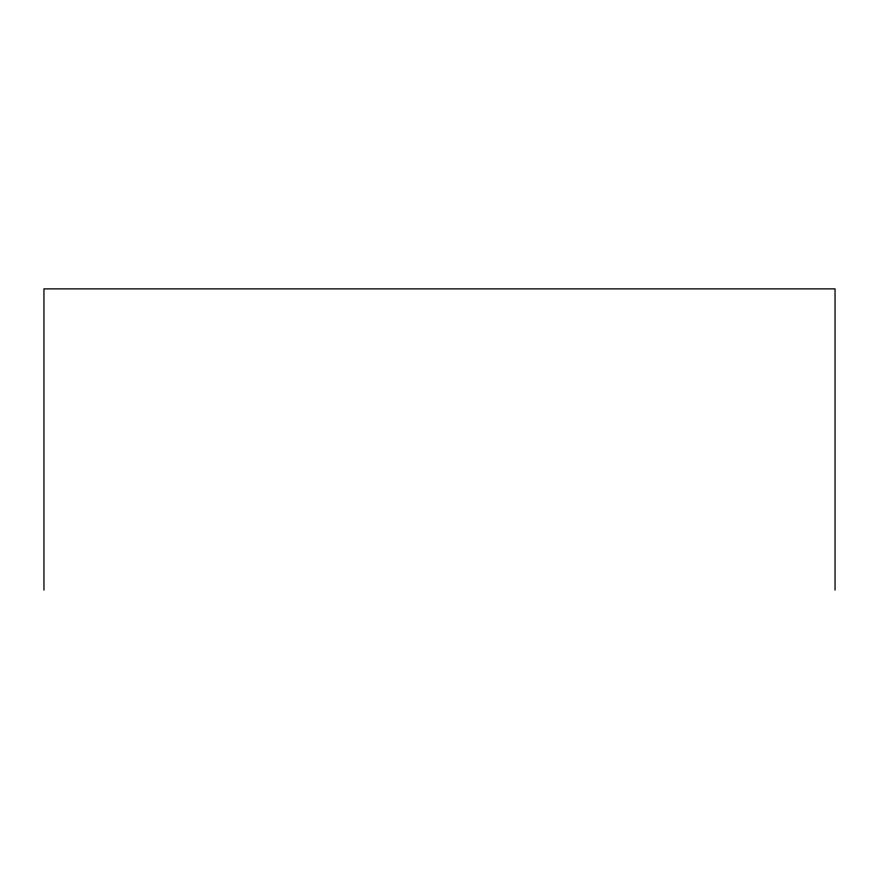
<?xml version="1.0" encoding="UTF-8"?>
<svg xmlns="http://www.w3.org/2000/svg" width="879" height="879" viewBox="0 0 879 879"><rect width="100%" height="100%" fill="white"/><g stroke="black" fill="none" stroke-linecap="round" stroke-linejoin="round"><path stroke-width="1.32" d="M835.05 590.117L835.05 288.883L43.95 288.883L43.95 590.117"/></g></svg>
